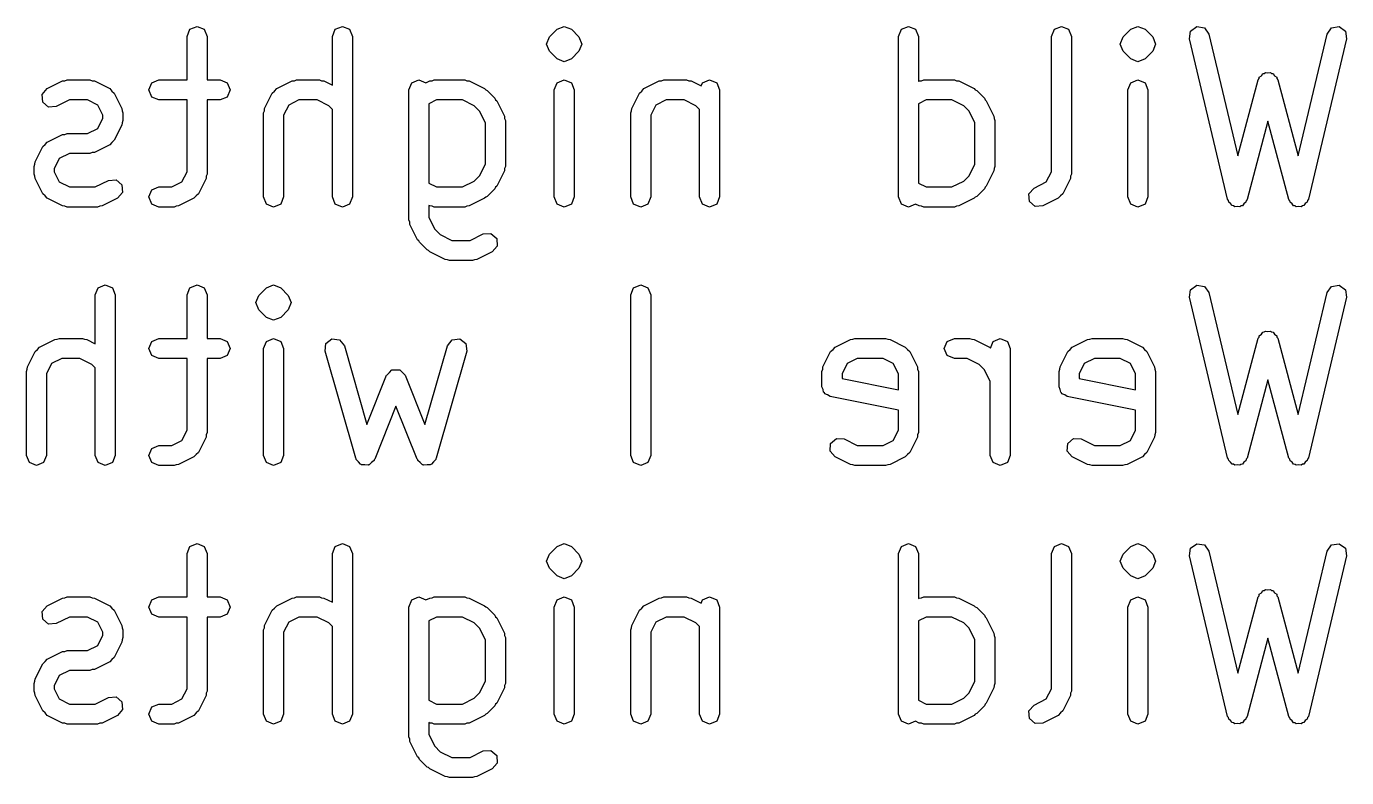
# Model space of a CAD drawing. Extents: x 66.3 to 159.7, y -135 to -37.8.
# Drawn here: x 87.88 to 96.1, y -97.87 to -93.19 of the extents above; entities that cross this region are included whole.
import ezdxf

# ---------------------------------------------------------------- set-up
doc = ezdxf.new("R2010")
doc.units = 0
doc.layers.add('BLACK', color=7, linetype='CONTINUOUS')

msp = doc.modelspace()

# ---------------------------------------------------------------- linework, layer by layer
at = {"layer": 'BLACK', "linetype": 'CONTINUOUS'}
for p, q in [((88.9015, -93.2129), (88.9457, -93.1946)), ((88.9457, -93.1946), (88.9899, -93.2129)), ((89.8062, -93.2129), (89.8504, -93.1946)), ((89.8504, -93.1946), (89.8946, -93.2129)), ((91.1872, -93.2129), (91.2314, -93.1946)), ((91.2314, -93.1946), (91.2756, -93.2129)), ((93.33, -93.2129), (93.3742, -93.1946)), ((93.3742, -93.1946), (93.4184, -93.2129)), ((94.2824, -93.2129), (94.3266, -93.1946)), ((94.3266, -93.1946), (94.3708, -93.2129)), ((94.7586, -93.2129), (94.8028, -93.1946)), ((94.8028, -93.1946), (94.847, -93.2129)), ((95.1305, -93.2244), (95.1693, -93.1963)), ((95.1693, -93.1963), (95.2165, -93.2039)), ((96.0082, -93.2039), (96.0554, -93.1963)), ((96.0554, -93.1963), (96.0941, -93.2244)), ((88.8832, -93.2571), (88.9015, -93.2129)), ((88.8832, -93.528), (88.8832, -93.2571)), ((88.9899, -93.2129), (89.0082, -93.2571)), ((89.0082, -93.2571), (89.0082, -93.528)), ((89.7879, -93.2571), (89.8062, -93.2129)), ((89.7879, -93.5608), (89.7879, -93.2571)), ((89.8946, -93.2129), (89.9129, -93.2571)), ((89.9129, -93.2571), (89.9129, -94.2571)), ((91.1213, -93.3047), (91.1396, -93.2605)), ((91.1396, -93.2605), (91.1872, -93.2129)), ((91.1872, -93.2129), (91.1872, -93.2129)), ((91.2756, -93.2129), (91.3232, -93.2605)), ((91.3232, -93.2605), (91.3415, -93.3047)), ((93.3117, -93.2571), (93.33, -93.2129)), ((93.3117, -94.2571), (93.3117, -93.2571)), ((93.4184, -93.2129), (93.4367, -93.2571)), ((93.4367, -93.2571), (93.4367, -93.5369)), ((94.2641, -93.2571), (94.2824, -93.2129)), ((94.2641, -94.0995), (94.2641, -93.2571)), ((94.3708, -93.2129), (94.3891, -93.2571)), ((94.3891, -93.2571), (94.3891, -94.1143)), ((94.6927, -93.3047), (94.711, -93.2605)), ((94.711, -93.2605), (94.7586, -93.2129)), ((94.7586, -93.2129), (94.7586, -93.2129)), ((94.847, -93.2129), (94.8946, -93.2605)), ((94.8946, -93.2605), (94.9129, -93.3047)), ((95.123, -93.2716), (95.1305, -93.2244)), ((95.3611, -94.2716), (95.123, -93.2716)), ((95.2165, -93.2039), (95.2446, -93.2426)), ((95.2446, -93.2426), (95.4253, -94.0017)), ((95.7994, -94.0017), (95.9801, -93.2426)), ((96.1017, -93.2716), (95.8636, -94.2716)), ((95.9801, -93.2426), (96.0082, -93.2039)), ((96.0941, -93.2244), (96.1017, -93.2716)), ((91.1396, -93.3489), (91.1213, -93.3047)), ((91.1872, -93.3966), (91.1396, -93.3489)), ((91.3232, -93.3489), (91.2756, -93.3965)), ((91.3415, -93.3047), (91.3232, -93.3489)), ((94.711, -93.3489), (94.6927, -93.3047)), ((94.7586, -93.3966), (94.711, -93.3489)), ((94.8946, -93.3489), (94.847, -93.3966)), ((94.9129, -93.3047), (94.8946, -93.3489)), ((91.2314, -93.4149), (91.1872, -93.3966)), ((91.2756, -93.3966), (91.2314, -93.4149)), ((91.2756, -93.3965), (91.2756, -93.3966)), ((94.8028, -93.4149), (94.7586, -93.3966)), ((94.847, -93.3966), (94.8028, -93.4149)), ((95.5519, -93.5267), (95.5571, -93.52)), ((95.5571, -93.52), (95.5582, -93.5115)), ((95.5582, -93.5115), (95.5711, -93.5016)), ((95.5711, -93.5016), (95.581, -93.4887)), ((95.581, -93.4887), (95.5895, -93.4876)), ((95.5895, -93.4876), (95.5962, -93.4824)), ((95.5962, -93.4824), (95.6123, -93.4846)), ((95.6123, -93.4846), (95.6284, -93.4824)), ((95.6284, -93.4824), (95.6352, -93.4876)), ((95.6352, -93.4876), (95.6436, -93.4887)), ((95.6436, -93.4887), (95.6535, -93.5016)), ((95.6535, -93.5016), (95.6664, -93.5115)), ((95.6664, -93.5115), (95.6675, -93.52)), ((95.6675, -93.52), (95.6727, -93.5267)), ((87.9816, -93.6183), (88.013, -93.5822)), ((88.013, -93.5822), (88.1082, -93.5345)), ((88.1082, -93.5345), (88.1227, -93.5335)), ((88.1227, -93.5335), (88.1361, -93.528)), ((88.1361, -93.528), (88.279, -93.528)), ((88.279, -93.528), (88.2924, -93.5335)), ((88.2924, -93.5335), (88.307, -93.5345)), ((88.307, -93.5345), (88.4022, -93.5822)), ((88.4022, -93.5822), (88.4152, -93.5971)), ((88.4152, -93.5971), (88.4301, -93.6101)), ((88.6451, -93.5905), (88.6634, -93.5463)), ((88.6634, -93.6346), (88.6451, -93.5905)), ((88.6634, -93.5463), (88.7076, -93.528)), ((88.7076, -93.528), (88.8832, -93.528)), ((89.0082, -93.528), (89.0885, -93.528)), ((89.0885, -93.528), (89.1327, -93.5463)), ((89.1327, -93.5463), (89.151, -93.5905)), ((89.151, -93.5905), (89.1327, -93.6346)), ((89.4136, -93.6101), (89.4285, -93.5971)), ((89.4285, -93.5971), (89.4415, -93.5822)), ((89.4415, -93.5822), (89.5368, -93.5345)), ((89.5368, -93.5345), (89.5513, -93.5335)), ((89.5513, -93.5335), (89.5647, -93.528)), ((89.5647, -93.528), (89.7076, -93.528)), ((89.7076, -93.528), (89.721, -93.5335)), ((89.721, -93.5335), (89.7355, -93.5345)), ((89.7355, -93.5345), (89.7879, -93.5608)), ((90.2641, -93.5905), (90.2824, -93.5463)), ((90.2641, -94.4), (90.2641, -93.5905)), ((90.2824, -93.5463), (90.3266, -93.528)), ((90.3266, -93.528), (90.3706, -93.5462)), ((90.3706, -93.5462), (90.3939, -93.5345)), ((90.3939, -93.5345), (90.4084, -93.5335)), ((90.4084, -93.5335), (90.4219, -93.528)), ((90.4219, -93.528), (90.6123, -93.528)), ((90.6123, -93.528), (90.6258, -93.5335)), ((90.6258, -93.5335), (90.6403, -93.5345)), ((90.6403, -93.5345), (90.7355, -93.5822)), ((90.7355, -93.5822), (90.7423, -93.5899)), ((90.7423, -93.5899), (90.7518, -93.5939)), ((90.7518, -93.5939), (90.7994, -93.6415)), ((91.1689, -93.5905), (91.1872, -93.5463)), ((91.1689, -94.2571), (91.1689, -93.5905)), ((91.1872, -93.5463), (91.2314, -93.528)), ((91.2314, -93.528), (91.2756, -93.5463)), ((91.2756, -93.5463), (91.2939, -93.5905)), ((91.2939, -93.5905), (91.2939, -94.2571)), ((91.6993, -93.6101), (91.7143, -93.5971)), ((91.7143, -93.5971), (91.7272, -93.5822)), ((91.7272, -93.5822), (91.8225, -93.5345)), ((91.8225, -93.5345), (91.837, -93.5335)), ((91.837, -93.5335), (91.8504, -93.528)), ((91.8504, -93.528), (91.9933, -93.528)), ((91.9933, -93.528), (92.0067, -93.5335)), ((92.0067, -93.5335), (92.0212, -93.5345)), ((92.0212, -93.5345), (92.0838, -93.5658)), ((92.0838, -93.5658), (92.0919, -93.5463)), ((92.0919, -93.5463), (92.1361, -93.528)), ((92.1361, -93.528), (92.1803, -93.5463)), ((92.1803, -93.5463), (92.1986, -93.5905)), ((92.1986, -93.5905), (92.1986, -94.2571)), ((93.4367, -93.5369), (93.4415, -93.5345)), ((93.4415, -93.5345), (93.456, -93.5335)), ((93.456, -93.5335), (93.4695, -93.528)), ((93.4695, -93.528), (93.66, -93.528)), ((93.66, -93.528), (93.6734, -93.5335)), ((93.6734, -93.5335), (93.6879, -93.5345)), ((93.6879, -93.5345), (93.7831, -93.5822)), ((93.7831, -93.5822), (93.7899, -93.5899)), ((93.7899, -93.5899), (93.7994, -93.5939)), ((93.7994, -93.5939), (93.847, -93.6415)), ((94.7403, -93.5905), (94.7586, -93.5463)), ((94.7403, -94.2571), (94.7403, -93.5905)), ((94.7586, -93.5463), (94.8028, -93.528)), ((94.8028, -93.528), (94.847, -93.5463)), ((94.847, -93.5463), (94.8653, -93.5905)), ((94.8653, -93.5905), (94.8653, -94.2571)), ((95.4253, -94.0017), (95.5519, -93.5267)), ((95.6727, -93.5267), (95.7994, -94.0017)), ((87.985, -93.666), (87.9816, -93.6183)), ((88.0211, -93.6974), (87.985, -93.666)), ((88.1509, -93.653), (88.0689, -93.694)), ((88.2642, -93.653), (88.1509, -93.653)), ((88.3277, -93.6847), (88.2642, -93.653)), ((88.3594, -93.7481), (88.3277, -93.6847)), ((88.4301, -93.6101), (88.4778, -93.7054)), ((88.7076, -93.653), (88.6634, -93.6346)), ((88.8832, -93.653), (88.7076, -93.653)), ((88.8832, -94.0995), (88.8832, -93.653)), ((89.0885, -93.653), (89.0082, -93.653)), ((89.0082, -93.653), (89.0082, -94.1143)), ((89.1327, -93.6346), (89.0885, -93.653)), ((89.366, -93.7054), (89.4136, -93.6101)), ((89.5161, -93.6847), (89.4844, -93.7481)), ((89.5795, -93.653), (89.5161, -93.6847)), ((89.6928, -93.653), (89.5795, -93.653)), ((89.7658, -93.6894), (89.6928, -93.653)), ((89.7879, -93.7116), (89.7658, -93.6894)), ((90.4366, -93.653), (90.3891, -93.6767)), ((90.3891, -93.6767), (90.3891, -94.1709)), ((90.5976, -93.653), (90.4366, -93.653)), ((90.6706, -93.6894), (90.5976, -93.653)), ((90.7038, -93.7227), (90.6706, -93.6894)), ((90.7994, -93.6415), (90.8033, -93.651)), ((90.8033, -93.651), (90.8111, -93.6577)), ((90.8111, -93.6577), (90.8587, -93.753)), ((91.6517, -93.7054), (91.6993, -93.6101)), ((91.8018, -93.6847), (91.7701, -93.7481)), ((91.8652, -93.653), (91.8018, -93.6847)), ((91.9785, -93.653), (91.8652, -93.653)), ((92.0515, -93.6894), (91.9785, -93.653)), ((92.0736, -93.7116), (92.0515, -93.6894)), ((93.4842, -93.653), (93.4367, -93.6767)), ((93.4367, -93.6767), (93.4367, -94.1709)), ((93.6452, -93.653), (93.4842, -93.653)), ((93.7182, -93.6894), (93.6452, -93.653)), ((93.7514, -93.7227), (93.7182, -93.6894)), ((93.847, -93.6415), (93.8509, -93.651)), ((93.8509, -93.651), (93.8587, -93.6577)), ((93.8587, -93.6577), (93.9063, -93.753)), ((88.0689, -93.694), (88.0211, -93.6974)), ((88.3277, -93.8296), (88.3594, -93.7662)), ((88.3594, -93.7662), (88.3594, -93.7481)), ((88.4778, -93.7054), (88.4788, -93.7199)), ((88.4788, -93.7199), (88.4844, -93.7333)), ((88.4844, -93.7333), (88.4844, -93.7809)), ((89.3594, -93.7333), (89.3649, -93.7199)), ((89.3594, -94.2571), (89.3594, -93.7333)), ((89.3649, -93.7199), (89.366, -93.7054)), ((89.4844, -93.7481), (89.4844, -94.2571)), ((89.7879, -94.2571), (89.7879, -93.7116)), ((90.7403, -93.7957), (90.7038, -93.7227)), ((90.8587, -93.753), (90.8597, -93.7675)), ((90.8597, -93.7675), (90.8653, -93.7809)), ((91.6451, -93.7333), (91.6506, -93.7199)), ((91.6451, -94.2571), (91.6451, -93.7333)), ((91.6506, -93.7199), (91.6517, -93.7054)), ((91.7701, -93.7481), (91.7701, -94.2571)), ((92.0736, -94.2571), (92.0736, -93.7116)), ((93.7879, -93.7957), (93.7514, -93.7227)), ((93.9063, -93.753), (93.9074, -93.7675)), ((93.9074, -93.7675), (93.9129, -93.7809)), ((88.2642, -93.8613), (88.3277, -93.8296)), ((88.4778, -93.8089), (88.4301, -93.9041)), ((88.4788, -93.7944), (88.4778, -93.8089)), ((88.4844, -93.7809), (88.4788, -93.7944)), ((90.7403, -94.0519), (90.7403, -93.7957)), ((90.8653, -93.7809), (90.8653, -94.0666)), ((93.7879, -94.0519), (93.7879, -93.7957)), ((93.9129, -93.7809), (93.9129, -94.0666)), ((95.6123, -93.7854), (95.4822, -94.2732)), ((95.7424, -94.2732), (95.6123, -93.7854)), ((87.985, -93.9435), (88, -93.9305)), ((88, -93.9305), (88.013, -93.9155)), ((88.013, -93.9155), (88.1082, -93.8679)), ((88.1082, -93.8679), (88.1227, -93.8669)), ((88.1227, -93.8669), (88.1361, -93.8613)), ((88.1361, -93.8613), (88.2642, -93.8613)), ((88.4022, -93.9321), (88.307, -93.9797)), ((88.4152, -93.9171), (88.4022, -93.9321)), ((88.4301, -93.9041), (88.4152, -93.9171)), ((87.9374, -94.0387), (87.985, -93.9435)), ((88.0875, -94.018), (88.0558, -94.0814)), ((88.1509, -93.9863), (88.0875, -94.018)), ((88.279, -93.9863), (88.1509, -93.9863)), ((88.2924, -93.9807), (88.279, -93.9863)), ((88.307, -93.9797), (88.2924, -93.9807)), ((87.9308, -94.0666), (87.9364, -94.0532)), ((87.9308, -94.1143), (87.9308, -94.0666)), ((87.9364, -94.0532), (87.9374, -94.0387)), ((88.0558, -94.0814), (88.0558, -94.0995)), ((88.0558, -94.0995), (88.0875, -94.1629)), ((88.8515, -94.1629), (88.8832, -94.0995)), ((90.7038, -94.1249), (90.7403, -94.0519)), ((90.8587, -94.0946), (90.8111, -94.1898)), ((90.8597, -94.0801), (90.8587, -94.0946)), ((90.8653, -94.0666), (90.8597, -94.0801)), ((93.7514, -94.1249), (93.7879, -94.0519)), ((93.9063, -94.0946), (93.8587, -94.1898)), ((93.9074, -94.0801), (93.9063, -94.0946)), ((93.9129, -94.0666), (93.9074, -94.0801)), ((94.2324, -94.1629), (94.2641, -94.0995)), ((87.9364, -94.1277), (87.9308, -94.1143)), ((87.9374, -94.1422), (87.9364, -94.1277)), ((87.985, -94.2374), (87.9374, -94.1422)), ((88.0875, -94.1629), (88.1509, -94.1946)), ((88.3119, -94.1946), (88.3939, -94.1536)), ((88.3939, -94.1536), (88.4416, -94.1502)), ((88.4416, -94.1502), (88.4778, -94.1815)), ((88.4778, -94.1815), (88.4811, -94.2293)), ((88.7881, -94.1946), (88.8515, -94.1629)), ((89.0016, -94.1422), (88.954, -94.2375)), ((89.0026, -94.1277), (89.0016, -94.1422)), ((89.0082, -94.1143), (89.0026, -94.1277)), ((90.3891, -94.1709), (90.4366, -94.1946)), ((90.5976, -94.1946), (90.6705, -94.1581)), ((90.6705, -94.1581), (90.7038, -94.1249)), ((93.4367, -94.1709), (93.4842, -94.1946)), ((93.6452, -94.1946), (93.7182, -94.1581)), ((93.7182, -94.1581), (93.7514, -94.1249)), ((94.1558, -94.2012), (94.2324, -94.1629)), ((94.3825, -94.1422), (94.3349, -94.2375)), ((94.3836, -94.1277), (94.3825, -94.1422)), ((94.3891, -94.1143), (94.3836, -94.1277)), ((88, -94.2504), (87.985, -94.2374)), ((88.013, -94.2654), (88, -94.2504)), ((88.1082, -94.313), (88.013, -94.2654)), ((88.1509, -94.1946), (88.3119, -94.1946)), ((88.4498, -94.2654), (88.3546, -94.313)), ((88.4811, -94.2293), (88.4498, -94.2654)), ((88.6451, -94.2571), (88.6634, -94.2129)), ((88.6634, -94.3013), (88.6451, -94.2571)), ((88.6634, -94.2129), (88.7076, -94.1946)), ((88.7076, -94.1946), (88.7881, -94.1946)), ((88.926, -94.2654), (88.8308, -94.313)), ((88.939, -94.2504), (88.926, -94.2654)), ((88.954, -94.2375), (88.939, -94.2504)), ((89.3777, -94.3013), (89.3594, -94.2571)), ((89.4844, -94.2571), (89.4661, -94.3013)), ((89.8062, -94.3013), (89.7879, -94.2571)), ((89.9129, -94.2571), (89.8946, -94.3013)), ((90.4366, -94.1946), (90.5976, -94.1946)), ((90.7355, -94.2654), (90.6403, -94.313)), ((90.7423, -94.2576), (90.7355, -94.2654)), ((90.7518, -94.2537), (90.7423, -94.2576)), ((90.7994, -94.2061), (90.7518, -94.2537)), ((90.8033, -94.1966), (90.7994, -94.2061)), ((90.8111, -94.1898), (90.8033, -94.1966)), ((91.1872, -94.3013), (91.1689, -94.2571)), ((91.2939, -94.2571), (91.2756, -94.3013)), ((91.6634, -94.3013), (91.6451, -94.2571)), ((91.7701, -94.2571), (91.7518, -94.3013)), ((92.0919, -94.3013), (92.0736, -94.2571)), ((92.1986, -94.2571), (92.1803, -94.3013)), ((93.33, -94.3013), (93.3117, -94.2571)), ((93.4842, -94.1946), (93.6452, -94.1946)), ((93.7831, -94.2654), (93.6879, -94.313)), ((93.7899, -94.2576), (93.7831, -94.2654)), ((93.7994, -94.2537), (93.7899, -94.2576)), ((93.847, -94.2061), (93.7994, -94.2537)), ((93.8509, -94.1966), (93.847, -94.2061)), ((93.8587, -94.1898), (93.8509, -94.1966)), ((94.1245, -94.2374), (94.1558, -94.2012)), ((94.1279, -94.2851), (94.1245, -94.2374)), ((94.307, -94.2654), (94.2117, -94.313)), ((94.3199, -94.2504), (94.307, -94.2654)), ((94.3349, -94.2375), (94.3199, -94.2504)), ((94.7586, -94.3013), (94.7403, -94.2571)), ((94.8653, -94.2571), (94.847, -94.3013)), ((88.1227, -94.3141), (88.1082, -94.313)), ((88.1361, -94.3196), (88.1227, -94.3141)), ((88.3266, -94.3196), (88.1361, -94.3196)), ((88.3401, -94.3141), (88.3266, -94.3196)), ((88.3546, -94.313), (88.3401, -94.3141)), ((88.7076, -94.3196), (88.6634, -94.3013)), ((88.8028, -94.3196), (88.7076, -94.3196)), ((88.8162, -94.3141), (88.8028, -94.3196)), ((88.8308, -94.313), (88.8162, -94.3141)), ((89.4219, -94.3196), (89.3777, -94.3013)), ((89.4661, -94.3013), (89.4219, -94.3196)), ((89.8504, -94.3196), (89.8062, -94.3013)), ((89.8946, -94.3013), (89.8504, -94.3196)), ((90.3939, -94.313), (90.3891, -94.3106)), ((90.3891, -94.3106), (90.3891, -94.3852)), ((90.4084, -94.3141), (90.3939, -94.313)), ((90.4219, -94.3196), (90.4084, -94.3141)), ((90.6123, -94.3196), (90.4219, -94.3196)), ((90.6258, -94.3141), (90.6123, -94.3196)), ((90.6403, -94.313), (90.6258, -94.3141)), ((91.2314, -94.3196), (91.1872, -94.3013)), ((91.2756, -94.3013), (91.2314, -94.3196)), ((91.7076, -94.3196), (91.6634, -94.3013)), ((91.7518, -94.3013), (91.7076, -94.3196)), ((92.1361, -94.3196), (92.0919, -94.3013)), ((92.1803, -94.3013), (92.1361, -94.3196)), ((93.3742, -94.3196), (93.33, -94.3013)), ((93.4183, -94.3014), (93.3742, -94.3196)), ((93.4415, -94.313), (93.4183, -94.3014)), ((93.456, -94.3141), (93.4415, -94.313)), ((93.4695, -94.3196), (93.456, -94.3141)), ((93.66, -94.3196), (93.4695, -94.3196)), ((93.6734, -94.3141), (93.66, -94.3196)), ((93.6879, -94.313), (93.6734, -94.3141)), ((94.164, -94.3164), (94.1279, -94.2851)), ((94.2117, -94.313), (94.164, -94.3164)), ((94.8028, -94.3196), (94.7586, -94.3013)), ((94.847, -94.3013), (94.8028, -94.3196)), ((95.3665, -94.2792), (95.3611, -94.2716)), ((95.3678, -94.2884), (95.3665, -94.2792)), ((95.38, -94.2978), (95.3678, -94.2884)), ((95.3891, -94.3103), (95.38, -94.2978)), ((95.3983, -94.3118), (95.3891, -94.3103)), ((95.4058, -94.3175), (95.3983, -94.3118)), ((95.4211, -94.3155), (95.4058, -94.3175)), ((95.4363, -94.3179), (95.4211, -94.3155)), ((95.4439, -94.3124), (95.4363, -94.3179)), ((95.4532, -94.3112), (95.4439, -94.3124)), ((95.4626, -94.2989), (95.4532, -94.3112)), ((95.4751, -94.2899), (95.4626, -94.2989)), ((95.4766, -94.2806), (95.4751, -94.2899)), ((95.4822, -94.2732), (95.4766, -94.2806)), ((95.7481, -94.2806), (95.7424, -94.2732)), ((95.7496, -94.2899), (95.7481, -94.2806)), ((95.7621, -94.2989), (95.7496, -94.2899)), ((95.7715, -94.3112), (95.7621, -94.2989)), ((95.7808, -94.3124), (95.7715, -94.3112)), ((95.7883, -94.3179), (95.7808, -94.3124)), ((95.8036, -94.3155), (95.7883, -94.3179)), ((95.8189, -94.3175), (95.8036, -94.3155)), ((95.8263, -94.3118), (95.8189, -94.3175)), ((95.8356, -94.3103), (95.8263, -94.3118)), ((95.8446, -94.2978), (95.8356, -94.3103)), ((95.8569, -94.2884), (95.8446, -94.2978)), ((95.8581, -94.2792), (95.8569, -94.2884)), ((95.8636, -94.2716), (95.8581, -94.2792)), ((90.2697, -94.4134), (90.2641, -94.4)), ((90.2707, -94.4279), (90.2697, -94.4134)), ((90.3183, -94.5232), (90.2707, -94.4279)), ((90.3891, -94.3852), (90.4256, -94.4582)), ((90.4256, -94.4582), (90.4589, -94.4915)), ((90.4589, -94.4915), (90.5319, -94.528)), ((90.6452, -94.528), (90.7272, -94.4869)), ((90.7272, -94.4869), (90.775, -94.4835)), ((90.775, -94.4835), (90.8111, -94.5149)), ((90.3261, -94.5299), (90.3183, -94.5232)), ((90.33, -94.5394), (90.3261, -94.5299)), ((90.3777, -94.587), (90.33, -94.5394)), ((90.3872, -94.591), (90.3777, -94.587)), ((90.3939, -94.5987), (90.3872, -94.591)), ((90.5319, -94.528), (90.6452, -94.528)), ((90.8145, -94.5626), (90.7831, -94.5987)), ((90.8111, -94.5149), (90.8145, -94.5626)), ((90.4891, -94.6464), (90.3939, -94.5987)), ((90.5037, -94.6474), (90.4891, -94.6464)), ((90.5171, -94.653), (90.5037, -94.6474)), ((90.66, -94.653), (90.5171, -94.653)), ((90.6734, -94.6474), (90.66, -94.653)), ((90.6879, -94.6464), (90.6734, -94.6474)), ((90.7831, -94.5987), (90.6879, -94.6464)), ((88.3117, -94.8671), (88.33, -94.8229)), ((88.33, -94.8229), (88.3742, -94.8046)), ((88.3742, -94.8046), (88.4184, -94.8229)), ((88.4184, -94.8229), (88.4367, -94.8671)), ((88.8832, -94.8671), (88.9015, -94.8229)), ((88.9015, -94.8229), (88.9457, -94.8046)), ((88.9457, -94.8046), (88.9899, -94.8229)), ((88.9899, -94.8229), (89.0082, -94.8671)), ((89.33, -94.8705), (89.3777, -94.8229)), ((89.3777, -94.8229), (89.4219, -94.8046)), ((89.3777, -94.8229), (89.3777, -94.8229)), ((89.4219, -94.8046), (89.4661, -94.8229)), ((89.4661, -94.8229), (89.5137, -94.8705)), ((91.6451, -94.8671), (91.6634, -94.8229)), ((91.6634, -94.8229), (91.7076, -94.8046)), ((91.7076, -94.8046), (91.7518, -94.8229)), ((91.7518, -94.8229), (91.7701, -94.8671)), ((95.123, -94.8816), (95.1305, -94.8344)), ((95.1305, -94.8344), (95.1693, -94.8063)), ((95.1693, -94.8063), (95.2165, -94.8139)), ((95.2165, -94.8139), (95.2446, -94.8526)), ((95.9801, -94.8526), (96.0082, -94.8139)), ((96.0082, -94.8139), (96.0554, -94.8063)), ((96.0554, -94.8063), (96.0941, -94.8344)), ((96.0941, -94.8344), (96.1017, -94.8816)), ((88.3117, -95.1708), (88.3117, -94.8671)), ((88.4367, -94.8671), (88.4367, -95.8671)), ((88.8832, -95.138), (88.8832, -94.8671)), ((89.0082, -94.8671), (89.0082, -95.138)), ((89.3117, -94.9147), (89.33, -94.8705)), ((89.33, -94.9589), (89.3117, -94.9147)), ((89.5137, -94.8705), (89.532, -94.9147)), ((89.532, -94.9147), (89.5137, -94.9589)), ((91.6451, -95.8671), (91.6451, -94.8671)), ((91.7701, -94.8671), (91.7701, -95.8671)), ((95.3611, -95.8816), (95.123, -94.8816)), ((95.2446, -94.8526), (95.4253, -95.6117)), ((95.7994, -95.6117), (95.9801, -94.8526)), ((96.1017, -94.8816), (95.8636, -95.8816)), ((89.3777, -95.0066), (89.33, -94.9589)), ((89.5137, -94.9589), (89.4661, -95.0066)), ((89.4219, -95.0249), (89.3777, -95.0066)), ((89.4661, -95.0066), (89.4219, -95.0249)), ((87.9653, -95.1922), (88.0606, -95.1445)), ((88.0606, -95.1445), (88.0751, -95.1435)), ((88.0751, -95.1435), (88.0885, -95.138)), ((88.0885, -95.138), (88.2314, -95.138)), ((88.2314, -95.138), (88.2448, -95.1435)), ((88.2448, -95.1435), (88.2593, -95.1445)), ((88.2593, -95.1445), (88.3117, -95.1708)), ((88.6451, -95.2005), (88.6634, -95.1563)), ((88.6634, -95.1563), (88.7076, -95.138)), ((88.7076, -95.138), (88.8832, -95.138)), ((89.0082, -95.138), (89.0885, -95.138)), ((89.0885, -95.138), (89.1327, -95.1563)), ((89.1327, -95.1563), (89.151, -95.2005)), ((89.3594, -95.2005), (89.3777, -95.1563)), ((89.3777, -95.1563), (89.4219, -95.138)), ((89.4219, -95.138), (89.4661, -95.1563)), ((89.4661, -95.1563), (89.4844, -95.2005)), ((89.7427, -95.2176), (89.7482, -95.1701)), ((89.7482, -95.1701), (89.7856, -95.1404)), ((89.7856, -95.1404), (89.8332, -95.1458)), ((89.8332, -95.1458), (89.8629, -95.1833)), ((90.5046, -95.1833), (90.5344, -95.1458)), ((90.5344, -95.1458), (90.5819, -95.1404)), ((90.5819, -95.1404), (90.6193, -95.1701)), ((90.6193, -95.1701), (90.6248, -95.2176)), ((92.9177, -95.1922), (93.013, -95.1445)), ((93.013, -95.1445), (93.0275, -95.1435)), ((93.0275, -95.1435), (93.0409, -95.138)), ((93.0409, -95.138), (93.2314, -95.138)), ((93.2314, -95.138), (93.2448, -95.1435)), ((93.2448, -95.1435), (93.2593, -95.1445)), ((93.2593, -95.1445), (93.3546, -95.1922)), ((93.5975, -95.2005), (93.6158, -95.1563)), ((93.6158, -95.1563), (93.66, -95.138)), ((93.66, -95.138), (93.7552, -95.138)), ((93.7552, -95.138), (93.7686, -95.1435)), ((93.7686, -95.1435), (93.7831, -95.1445)), ((93.7831, -95.1445), (93.8784, -95.1922)), ((93.8839, -95.1986), (93.9015, -95.1563)), ((93.9015, -95.1563), (93.9457, -95.138)), ((93.9457, -95.138), (93.9899, -95.1563)), ((93.9899, -95.1563), (94.0082, -95.2005)), ((94.3939, -95.1922), (94.4891, -95.1445)), ((94.4891, -95.1445), (94.5037, -95.1435)), ((94.5037, -95.1435), (94.5171, -95.138)), ((94.5171, -95.138), (94.7076, -95.138)), ((94.7076, -95.138), (94.721, -95.1435)), ((94.721, -95.1435), (94.7355, -95.1445)), ((94.7355, -95.1445), (94.8308, -95.1922)), ((95.4253, -95.6117), (95.5519, -95.1367)), ((95.5519, -95.1367), (95.5571, -95.13)), ((95.5571, -95.13), (95.5582, -95.1215)), ((95.5582, -95.1215), (95.5711, -95.1116)), ((95.5711, -95.1116), (95.581, -95.0987)), ((95.581, -95.0987), (95.5895, -95.0976)), ((95.5895, -95.0976), (95.5962, -95.0924)), ((95.5962, -95.0924), (95.6123, -95.0946)), ((95.6123, -95.0946), (95.6284, -95.0924)), ((95.6284, -95.0924), (95.6352, -95.0976)), ((95.6352, -95.0976), (95.6436, -95.0987)), ((95.6436, -95.0987), (95.6535, -95.1116)), ((95.6535, -95.1116), (95.6664, -95.1215)), ((95.6664, -95.1215), (95.6675, -95.13)), ((95.6675, -95.13), (95.6727, -95.1367)), ((95.6727, -95.1367), (95.7994, -95.6117)), ((87.8898, -95.3154), (87.9374, -95.2201)), ((87.9374, -95.2201), (87.9524, -95.2071)), ((87.9524, -95.2071), (87.9653, -95.1922)), ((88.6634, -95.2446), (88.6451, -95.2005)), ((88.7076, -95.263), (88.6634, -95.2446)), ((89.1327, -95.2446), (89.0885, -95.263)), ((89.151, -95.2005), (89.1327, -95.2446)), ((89.3594, -95.8671), (89.3594, -95.2005)), ((89.4844, -95.2005), (89.4844, -95.8671)), ((89.9332, -95.8843), (89.7427, -95.2176)), ((89.8629, -95.1833), (90.0032, -95.6742)), ((90.3644, -95.6742), (90.5046, -95.1833)), ((90.6248, -95.2176), (90.4343, -95.8843)), ((92.8421, -95.3154), (92.8898, -95.2201)), ((92.8898, -95.2201), (92.9047, -95.2071)), ((92.9047, -95.2071), (92.9177, -95.1922)), ((93.3546, -95.1922), (93.3676, -95.2071)), ((93.3676, -95.2071), (93.3825, -95.2201)), ((93.3825, -95.2201), (93.4301, -95.3154)), ((93.6158, -95.2446), (93.5975, -95.2005)), ((93.66, -95.263), (93.6158, -95.2446)), ((93.8784, -95.1922), (93.8839, -95.1986)), ((94.0082, -95.2005), (94.0082, -95.8671)), ((94.3183, -95.3154), (94.366, -95.2201)), ((94.366, -95.2201), (94.3809, -95.2071)), ((94.3809, -95.2071), (94.3939, -95.1922)), ((94.8308, -95.1922), (94.8437, -95.2071)), ((94.8437, -95.2071), (94.8587, -95.2201)), ((94.8587, -95.2201), (94.9063, -95.3154)), ((87.8832, -95.3433), (87.8887, -95.3299)), ((87.8887, -95.3299), (87.8898, -95.3154)), ((88.0399, -95.2947), (88.0082, -95.3581)), ((88.1033, -95.263), (88.0399, -95.2947)), ((88.2166, -95.263), (88.1033, -95.263)), ((88.2896, -95.2994), (88.2166, -95.263)), ((88.3117, -95.3216), (88.2896, -95.2994)), ((88.3117, -95.8671), (88.3117, -95.3216)), ((88.8832, -95.263), (88.7076, -95.263)), ((88.8832, -95.7095), (88.8832, -95.263)), ((89.0885, -95.263), (89.0082, -95.263)), ((89.0082, -95.263), (89.0082, -95.7243)), ((90.1429, -95.3501), (90.1591, -95.3335)), ((90.1591, -95.3335), (90.16, -95.3335)), ((90.16, -95.3335), (90.1606, -95.3329)), ((90.1606, -95.3329), (90.1838, -95.3332)), ((90.1838, -95.3332), (90.207, -95.3329)), ((90.207, -95.3329), (90.2076, -95.3335)), ((90.2076, -95.3335), (90.2084, -95.3335)), ((90.2084, -95.3335), (90.2246, -95.3501)), ((92.8355, -95.3433), (92.8411, -95.3299)), ((92.8411, -95.3299), (92.8421, -95.3154)), ((92.9923, -95.2947), (92.9605, -95.3581)), ((93.0557, -95.263), (92.9923, -95.2947)), ((93.2166, -95.263), (93.0557, -95.263)), ((93.28, -95.2947), (93.2166, -95.263)), ((93.3117, -95.3581), (93.28, -95.2947)), ((93.4301, -95.3154), (93.4312, -95.3299)), ((93.4312, -95.3299), (93.4367, -95.3433)), ((93.7404, -95.263), (93.66, -95.263)), ((93.8134, -95.2994), (93.7404, -95.263)), ((93.8467, -95.3327), (93.8134, -95.2994)), ((93.8832, -95.4057), (93.8467, -95.3327)), ((94.3117, -95.3433), (94.3173, -95.3299)), ((94.3173, -95.3299), (94.3183, -95.3154)), ((94.4684, -95.2947), (94.4367, -95.3581)), ((94.5319, -95.263), (94.4684, -95.2947)), ((94.6928, -95.263), (94.5319, -95.263)), ((94.7562, -95.2947), (94.6928, -95.263)), ((94.7879, -95.3581), (94.7562, -95.2947)), ((94.9063, -95.3154), (94.9074, -95.3299)), ((94.9074, -95.3299), (94.9129, -95.3433)), ((87.8832, -95.8671), (87.8832, -95.3433)), ((88.0082, -95.3581), (88.0082, -95.8671)), ((90.0032, -95.6742), (90.1257, -95.3677)), ((90.1257, -95.3677), (90.1263, -95.3671)), ((90.1263, -95.3663), (90.1429, -95.3501)), ((90.1263, -95.3671), (90.1263, -95.3663)), ((90.2246, -95.3501), (90.2412, -95.3663)), ((90.2412, -95.3663), (90.2412, -95.3671)), ((90.2412, -95.3671), (90.2418, -95.3677)), ((90.2418, -95.3677), (90.3644, -95.6742)), ((92.8355, -95.4385), (92.8355, -95.3433)), ((92.9605, -95.3581), (92.9605, -95.3873)), ((92.9605, -95.3873), (93.3117, -95.4575)), ((93.3117, -95.4575), (93.3117, -95.3581)), ((93.4367, -95.3433), (93.4367, -95.7243)), ((93.8832, -95.8671), (93.8832, -95.4057)), ((94.3117, -95.4385), (94.3117, -95.3433)), ((94.4367, -95.3581), (94.4367, -95.3873)), ((94.4367, -95.3873), (94.7879, -95.4575)), ((94.7879, -95.4575), (94.7879, -95.3581)), ((94.9129, -95.3433), (94.9129, -95.7243)), ((95.6123, -95.3954), (95.4822, -95.8832)), ((95.7424, -95.8832), (95.6123, -95.3954)), ((92.8425, -95.4554), (92.8355, -95.4385)), ((92.846, -95.4732), (92.8425, -95.4554)), ((92.8514, -95.4768), (92.846, -95.4732)), ((92.8539, -95.4827), (92.8514, -95.4768)), ((92.8707, -95.4897), (92.8539, -95.4827)), ((92.8858, -95.4998), (92.8707, -95.4897)), ((94.3187, -95.4554), (94.3117, -95.4385)), ((94.3222, -95.4732), (94.3187, -95.4554)), ((94.3276, -95.4768), (94.3222, -95.4732)), ((94.33, -95.4827), (94.3276, -95.4768)), ((94.3469, -95.4897), (94.33, -95.4827)), ((94.362, -95.4998), (94.3469, -95.4897)), ((90.1838, -95.5592), (90.0513, -95.8903)), ((90.3162, -95.8903), (90.1838, -95.5592)), ((93.3117, -95.585), (92.8858, -95.4998)), ((94.7879, -95.585), (94.362, -95.4998)), ((93.3117, -95.7095), (93.3117, -95.585)), ((94.7879, -95.7095), (94.7879, -95.585)), ((88.8515, -95.7729), (88.8832, -95.7095)), ((89.0026, -95.7377), (89.0016, -95.7522)), ((89.0082, -95.7243), (89.0026, -95.7377)), ((93.28, -95.7729), (93.3117, -95.7095)), ((93.4312, -95.7377), (93.4301, -95.7522)), ((93.4367, -95.7243), (93.4312, -95.7377)), ((94.7562, -95.7729), (94.7879, -95.7095)), ((94.9074, -95.7377), (94.9063, -95.7522)), ((94.9129, -95.7243), (94.9074, -95.7377)), ((88.6451, -95.8671), (88.6634, -95.8229)), ((88.6634, -95.8229), (88.7076, -95.8046)), ((88.7076, -95.8046), (88.7881, -95.8046)), ((88.7881, -95.8046), (88.8515, -95.7729)), ((89.0016, -95.7522), (88.954, -95.8475)), ((92.8864, -95.8393), (92.8898, -95.7915)), ((92.8898, -95.7915), (92.9259, -95.7602)), ((92.9259, -95.7602), (92.9736, -95.7636)), ((92.9736, -95.7636), (93.0557, -95.8046)), ((93.0557, -95.8046), (93.2166, -95.8046)), ((93.2166, -95.8046), (93.28, -95.7729)), ((93.4301, -95.7522), (93.3825, -95.8475)), ((94.3626, -95.8393), (94.366, -95.7915)), ((94.366, -95.7915), (94.4021, -95.7602)), ((94.4021, -95.7602), (94.4498, -95.7636)), ((94.4498, -95.7636), (94.5319, -95.8046)), ((94.5319, -95.8046), (94.6928, -95.8046)), ((94.6928, -95.8046), (94.7562, -95.7729)), ((94.9063, -95.7522), (94.8587, -95.8475)), ((87.9015, -95.9113), (87.8832, -95.8671)), ((88.0082, -95.8671), (87.9899, -95.9113)), ((88.33, -95.9113), (88.3117, -95.8671)), ((88.4367, -95.8671), (88.4184, -95.9113)), ((88.6634, -95.9113), (88.6451, -95.8671)), ((88.926, -95.8754), (88.8308, -95.923)), ((88.939, -95.8604), (88.926, -95.8754)), ((88.954, -95.8475), (88.939, -95.8604)), ((89.3777, -95.9113), (89.3594, -95.8671)), ((89.4844, -95.8671), (89.4661, -95.9113)), ((89.9358, -95.8876), (89.9332, -95.8843)), ((89.9358, -95.8917), (89.9358, -95.8876)), ((89.9503, -95.9059), (89.9358, -95.8917)), ((89.9629, -95.9218), (89.9503, -95.9059)), ((90.0479, -95.8975), (90.0321, -95.9101)), ((90.0484, -95.8933), (90.0479, -95.8975)), ((90.0513, -95.8903), (90.0484, -95.8933)), ((90.3191, -95.8933), (90.3162, -95.8903)), ((90.3196, -95.8975), (90.3191, -95.8933)), ((90.3355, -95.9101), (90.3196, -95.8975)), ((90.4172, -95.9059), (90.4046, -95.9218)), ((90.4317, -95.8917), (90.4172, -95.9059)), ((90.4343, -95.8843), (90.4317, -95.8876)), ((90.4317, -95.8876), (90.4317, -95.8917)), ((91.6634, -95.9113), (91.6451, -95.8671)), ((91.7701, -95.8671), (91.7518, -95.9113)), ((92.9177, -95.8754), (92.8864, -95.8393)), ((93.013, -95.923), (92.9177, -95.8754)), ((93.3546, -95.8754), (93.2593, -95.923)), ((93.3676, -95.8604), (93.3546, -95.8754)), ((93.3825, -95.8475), (93.3676, -95.8604)), ((93.9015, -95.9113), (93.8832, -95.8671)), ((94.0082, -95.8671), (93.9899, -95.9113)), ((94.3939, -95.8754), (94.3626, -95.8393)), ((94.4891, -95.923), (94.3939, -95.8754)), ((94.8308, -95.8754), (94.7355, -95.923)), ((94.8437, -95.8604), (94.8308, -95.8754)), ((94.8587, -95.8475), (94.8437, -95.8604)), ((95.3665, -95.8892), (95.3611, -95.8816)), ((95.3678, -95.8984), (95.3665, -95.8892)), ((95.38, -95.9078), (95.3678, -95.8984)), ((95.3891, -95.9203), (95.38, -95.9078)), ((95.4626, -95.9089), (95.4532, -95.9212)), ((95.4751, -95.8999), (95.4626, -95.9089)), ((95.4766, -95.8906), (95.4751, -95.8999)), ((95.4822, -95.8832), (95.4766, -95.8906)), ((95.7481, -95.8906), (95.7424, -95.8832)), ((95.7496, -95.8999), (95.7481, -95.8906)), ((95.7621, -95.9089), (95.7496, -95.8999)), ((95.7715, -95.9212), (95.7621, -95.9089)), ((95.8446, -95.9078), (95.8356, -95.9203)), ((95.8569, -95.8984), (95.8446, -95.9078)), ((95.8581, -95.8892), (95.8569, -95.8984)), ((95.8636, -95.8816), (95.8581, -95.8892)), ((87.9457, -95.9296), (87.9015, -95.9113)), ((87.9899, -95.9113), (87.9457, -95.9296)), ((88.3742, -95.9296), (88.33, -95.9113)), ((88.4184, -95.9113), (88.3742, -95.9296)), ((88.7076, -95.9296), (88.6634, -95.9113)), ((88.8028, -95.9296), (88.7076, -95.9296)), ((88.8162, -95.9241), (88.8028, -95.9296)), ((88.8308, -95.923), (88.8162, -95.9241)), ((89.4219, -95.9296), (89.3777, -95.9113)), ((89.4661, -95.9113), (89.4219, -95.9296)), ((89.9671, -95.9222), (89.9629, -95.9218)), ((89.9701, -95.9251), (89.9671, -95.9222)), ((89.9903, -95.9249), (89.9701, -95.9251)), ((90.0105, -95.9272), (89.9903, -95.9249)), ((90.0137, -95.9246), (90.0105, -95.9272)), ((90.0179, -95.9246), (90.0137, -95.9246)), ((90.0321, -95.9101), (90.0179, -95.9246)), ((90.3496, -95.9246), (90.3355, -95.9101)), ((90.3538, -95.9246), (90.3496, -95.9246)), ((90.3571, -95.9272), (90.3538, -95.9246)), ((90.3772, -95.9249), (90.3571, -95.9272)), ((90.3975, -95.9251), (90.3772, -95.9249)), ((90.4004, -95.9222), (90.3975, -95.9251)), ((90.4046, -95.9218), (90.4004, -95.9222)), ((91.7076, -95.9296), (91.6634, -95.9113)), ((91.7518, -95.9113), (91.7076, -95.9296)), ((93.0275, -95.9241), (93.013, -95.923)), ((93.0409, -95.9296), (93.0275, -95.9241)), ((93.2314, -95.9296), (93.0409, -95.9296)), ((93.2448, -95.9241), (93.2314, -95.9296)), ((93.2593, -95.923), (93.2448, -95.9241)), ((93.9457, -95.9296), (93.9015, -95.9113)), ((93.9899, -95.9113), (93.9457, -95.9296)), ((94.5037, -95.9241), (94.4891, -95.923)), ((94.5171, -95.9296), (94.5037, -95.9241)), ((94.7076, -95.9296), (94.5171, -95.9296)), ((94.721, -95.9241), (94.7076, -95.9296)), ((94.7355, -95.923), (94.721, -95.9241)), ((95.3983, -95.9218), (95.3891, -95.9203)), ((95.4058, -95.9275), (95.3983, -95.9218)), ((95.4211, -95.9255), (95.4058, -95.9275)), ((95.4363, -95.9279), (95.4211, -95.9255)), ((95.4439, -95.9224), (95.4363, -95.9279)), ((95.4532, -95.9212), (95.4439, -95.9224)), ((95.7808, -95.9224), (95.7715, -95.9212)), ((95.7883, -95.9279), (95.7808, -95.9224)), ((95.8036, -95.9255), (95.7883, -95.9279)), ((95.8189, -95.9275), (95.8036, -95.9255)), ((95.8263, -95.9218), (95.8189, -95.9275)), ((95.8356, -95.9203), (95.8263, -95.9218)), ((88.8832, -96.4771), (88.9015, -96.4329)), ((88.8832, -96.748), (88.8832, -96.4771)), ((88.9015, -96.4329), (88.9457, -96.4146)), ((88.9457, -96.4146), (88.9899, -96.4329)), ((88.9899, -96.4329), (89.0082, -96.4771)), ((89.0082, -96.4771), (89.0082, -96.748)), ((89.7879, -96.4771), (89.8062, -96.4329)), ((89.7879, -96.7808), (89.7879, -96.4771)), ((89.8062, -96.4329), (89.8504, -96.4146)), ((89.8504, -96.4146), (89.8946, -96.4329)), ((89.8946, -96.4329), (89.9129, -96.4771)), ((89.9129, -96.4771), (89.9129, -97.4771)), ((91.1213, -96.5247), (91.1396, -96.4805)), ((91.1396, -96.4805), (91.1872, -96.4329)), ((91.1872, -96.4329), (91.2314, -96.4146)), ((91.1872, -96.4329), (91.1872, -96.4329)), ((91.2314, -96.4146), (91.2756, -96.4329)), ((91.2756, -96.4329), (91.3232, -96.4805)), ((91.3232, -96.4805), (91.3415, -96.5247)), ((93.3117, -96.4771), (93.33, -96.4329)), ((93.3117, -97.4771), (93.3117, -96.4771)), ((93.33, -96.4329), (93.3742, -96.4146)), ((93.3742, -96.4146), (93.4184, -96.4329)), ((93.4184, -96.4329), (93.4367, -96.4771)), ((93.4367, -96.4771), (93.4367, -96.7569)), ((94.2641, -96.4771), (94.2824, -96.4329)), ((94.2641, -97.3195), (94.2641, -96.4771)), ((94.2824, -96.4329), (94.3266, -96.4146)), ((94.3266, -96.4146), (94.3708, -96.4329)), ((94.3708, -96.4329), (94.3891, -96.4771)), ((94.3891, -96.4771), (94.3891, -97.3343)), ((94.6927, -96.5247), (94.711, -96.4805)), ((94.711, -96.4805), (94.7586, -96.4329)), ((94.7586, -96.4329), (94.8028, -96.4146)), ((94.7586, -96.4329), (94.7586, -96.4329)), ((94.8028, -96.4146), (94.847, -96.4329)), ((94.847, -96.4329), (94.8946, -96.4805)), ((94.8946, -96.4805), (94.9129, -96.5247)), ((95.123, -96.4916), (95.1305, -96.4444)), ((95.1305, -96.4444), (95.1693, -96.4163)), ((95.1693, -96.4163), (95.2165, -96.4239)), ((95.2165, -96.4239), (95.2446, -96.4626)), ((95.2446, -96.4626), (95.4253, -97.2217)), ((95.7994, -97.2217), (95.9801, -96.4626)), ((95.9801, -96.4626), (96.0082, -96.4239)), ((96.0082, -96.4239), (96.0554, -96.4163)), ((96.0554, -96.4163), (96.0941, -96.4444)), ((96.0941, -96.4444), (96.1017, -96.4916)), ((91.1396, -96.5689), (91.1213, -96.5247)), ((91.3415, -96.5247), (91.3232, -96.5689)), ((94.711, -96.5689), (94.6927, -96.5247)), ((94.9129, -96.5247), (94.8946, -96.5689)), ((95.3611, -97.4916), (95.123, -96.4916)), ((96.1017, -96.4916), (95.8636, -97.4916)), ((91.1872, -96.6166), (91.1396, -96.5689)), ((91.2314, -96.6349), (91.1872, -96.6166)), ((91.2756, -96.6166), (91.2314, -96.6349)), ((91.3232, -96.5689), (91.2756, -96.6165)), ((91.2756, -96.6165), (91.2756, -96.6166)), ((94.7586, -96.6166), (94.711, -96.5689)), ((94.8028, -96.6349), (94.7586, -96.6166)), ((94.847, -96.6166), (94.8028, -96.6349)), ((94.8946, -96.5689), (94.847, -96.6166)), ((95.5571, -96.74), (95.5582, -96.7315)), ((95.5582, -96.7315), (95.5711, -96.7216)), ((95.5711, -96.7216), (95.581, -96.7087)), ((95.581, -96.7087), (95.5895, -96.7076)), ((95.5895, -96.7076), (95.5962, -96.7024)), ((95.5962, -96.7024), (95.6123, -96.7046)), ((95.6123, -96.7046), (95.6284, -96.7024)), ((95.6284, -96.7024), (95.6352, -96.7076)), ((95.6352, -96.7076), (95.6436, -96.7087)), ((95.6436, -96.7087), (95.6535, -96.7216)), ((95.6535, -96.7216), (95.6664, -96.7315)), ((95.6664, -96.7315), (95.6675, -96.74)), ((87.9816, -96.8383), (88.013, -96.8022)), ((88.013, -96.8022), (88.1082, -96.7545)), ((88.1082, -96.7545), (88.1227, -96.7535)), ((88.1227, -96.7535), (88.1361, -96.748)), ((88.1361, -96.748), (88.279, -96.748)), ((88.279, -96.748), (88.2924, -96.7535)), ((88.2924, -96.7535), (88.307, -96.7545)), ((88.307, -96.7545), (88.4022, -96.8022)), ((88.4022, -96.8022), (88.4152, -96.8171)), ((88.6451, -96.8105), (88.6634, -96.7663)), ((88.6634, -96.8546), (88.6451, -96.8105)), ((88.6634, -96.7663), (88.7076, -96.748)), ((88.7076, -96.748), (88.8832, -96.748)), ((89.0082, -96.748), (89.0885, -96.748)), ((89.0885, -96.748), (89.1327, -96.7663)), ((89.1327, -96.7663), (89.151, -96.8105)), ((89.151, -96.8105), (89.1327, -96.8546)), ((89.4285, -96.8171), (89.4415, -96.8022)), ((89.4415, -96.8022), (89.5368, -96.7545)), ((89.5368, -96.7545), (89.5513, -96.7535)), ((89.5513, -96.7535), (89.5647, -96.748)), ((89.5647, -96.748), (89.7076, -96.748)), ((89.7076, -96.748), (89.721, -96.7535)), ((89.721, -96.7535), (89.7355, -96.7545)), ((89.7355, -96.7545), (89.7879, -96.7808)), ((90.2641, -96.8105), (90.2824, -96.7663)), ((90.2641, -97.62), (90.2641, -96.8105)), ((90.2824, -96.7663), (90.3266, -96.748)), ((90.3266, -96.748), (90.3706, -96.7662)), ((90.3706, -96.7662), (90.3939, -96.7545)), ((90.3939, -96.7545), (90.4084, -96.7535)), ((90.4084, -96.7535), (90.4219, -96.748)), ((90.4219, -96.748), (90.6123, -96.748)), ((90.6123, -96.748), (90.6258, -96.7535)), ((90.6258, -96.7535), (90.6403, -96.7545)), ((90.6403, -96.7545), (90.7355, -96.8022)), ((90.7355, -96.8022), (90.7423, -96.8099)), ((90.7423, -96.8099), (90.7518, -96.8139)), ((90.7518, -96.8139), (90.7994, -96.8615)), ((91.1689, -96.8105), (91.1872, -96.7663)), ((91.1689, -97.4771), (91.1689, -96.8105)), ((91.1872, -96.7663), (91.2314, -96.748)), ((91.2314, -96.748), (91.2756, -96.7663)), ((91.2756, -96.7663), (91.2939, -96.8105)), ((91.2939, -96.8105), (91.2939, -97.4771)), ((91.7143, -96.8171), (91.7272, -96.8022)), ((91.7272, -96.8022), (91.8225, -96.7545)), ((91.8225, -96.7545), (91.837, -96.7535)), ((91.837, -96.7535), (91.8504, -96.748)), ((91.8504, -96.748), (91.9933, -96.748)), ((91.9933, -96.748), (92.0067, -96.7535)), ((92.0067, -96.7535), (92.0212, -96.7545)), ((92.0212, -96.7545), (92.0838, -96.7858)), ((92.0838, -96.7858), (92.0919, -96.7663)), ((92.0919, -96.7663), (92.1361, -96.748)), ((92.1361, -96.748), (92.1803, -96.7663)), ((92.1803, -96.7663), (92.1986, -96.8105)), ((92.1986, -96.8105), (92.1986, -97.4771)), ((93.4367, -96.7569), (93.4415, -96.7545)), ((93.4415, -96.7545), (93.456, -96.7535)), ((93.456, -96.7535), (93.4695, -96.748)), ((93.4695, -96.748), (93.66, -96.748)), ((93.66, -96.748), (93.6734, -96.7535)), ((93.6734, -96.7535), (93.6879, -96.7545)), ((93.6879, -96.7545), (93.7831, -96.8022)), ((93.7831, -96.8022), (93.7899, -96.8099)), ((93.7899, -96.8099), (93.7994, -96.8139)), ((93.7994, -96.8139), (93.847, -96.8615)), ((94.7403, -96.8105), (94.7586, -96.7663)), ((94.7403, -97.4771), (94.7403, -96.8105)), ((94.7586, -96.7663), (94.8028, -96.748)), ((94.8028, -96.748), (94.847, -96.7663)), ((94.847, -96.7663), (94.8653, -96.8105)), ((94.8653, -96.8105), (94.8653, -97.4771)), ((95.4253, -97.2217), (95.5519, -96.7467)), ((95.5519, -96.7467), (95.5571, -96.74)), ((95.6675, -96.74), (95.6727, -96.7467)), ((95.6727, -96.7467), (95.7994, -97.2217)), ((87.985, -96.886), (87.9816, -96.8383)), ((88.0211, -96.9174), (87.985, -96.886)), ((88.1509, -96.873), (88.0689, -96.914)), ((88.2642, -96.873), (88.1509, -96.873)), ((88.3277, -96.9047), (88.2642, -96.873)), ((88.4152, -96.8171), (88.4301, -96.8301)), ((88.4301, -96.8301), (88.4778, -96.9254)), ((88.7076, -96.873), (88.6634, -96.8546)), ((88.8832, -96.873), (88.7076, -96.873)), ((88.8832, -97.3195), (88.8832, -96.873)), ((89.0885, -96.873), (89.0082, -96.873)), ((89.0082, -96.873), (89.0082, -97.3343)), ((89.1327, -96.8546), (89.0885, -96.873)), ((89.366, -96.9254), (89.4136, -96.8301)), ((89.4136, -96.8301), (89.4285, -96.8171)), ((89.5795, -96.873), (89.5161, -96.9047)), ((89.6928, -96.873), (89.5795, -96.873)), ((89.7658, -96.9094), (89.6928, -96.873)), ((90.4366, -96.873), (90.3891, -96.8967)), ((90.5976, -96.873), (90.4366, -96.873)), ((90.6706, -96.9094), (90.5976, -96.873)), ((90.7994, -96.8615), (90.8033, -96.871)), ((90.8033, -96.871), (90.8111, -96.8777)), ((90.8111, -96.8777), (90.8587, -96.973)), ((91.6517, -96.9254), (91.6993, -96.8301)), ((91.6993, -96.8301), (91.7143, -96.8171)), ((91.8652, -96.873), (91.8018, -96.9047)), ((91.9785, -96.873), (91.8652, -96.873)), ((92.0515, -96.9094), (91.9785, -96.873)), ((93.4842, -96.873), (93.4367, -96.8967)), ((93.6452, -96.873), (93.4842, -96.873)), ((93.7182, -96.9094), (93.6452, -96.873)), ((93.847, -96.8615), (93.8509, -96.871)), ((93.8509, -96.871), (93.8587, -96.8777)), ((93.8587, -96.8777), (93.9063, -96.973)), ((88.0689, -96.914), (88.0211, -96.9174)), ((88.3594, -96.9681), (88.3277, -96.9047)), ((88.3594, -96.9862), (88.3594, -96.9681)), ((88.4778, -96.9254), (88.4788, -96.9399)), ((88.4788, -96.9399), (88.4844, -96.9533)), ((88.4844, -96.9533), (88.4844, -97.0009)), ((89.3594, -96.9533), (89.3649, -96.9399)), ((89.3594, -97.4771), (89.3594, -96.9533)), ((89.3649, -96.9399), (89.366, -96.9254)), ((89.5161, -96.9047), (89.4844, -96.9681)), ((89.4844, -96.9681), (89.4844, -97.4771)), ((89.7879, -96.9316), (89.7658, -96.9094)), ((89.7879, -97.4771), (89.7879, -96.9316)), ((90.3891, -96.8967), (90.3891, -97.3909)), ((90.7038, -96.9427), (90.6706, -96.9094)), ((90.7403, -97.0157), (90.7038, -96.9427)), ((90.8587, -96.973), (90.8597, -96.9875)), ((91.6451, -96.9533), (91.6506, -96.9399)), ((91.6451, -97.4771), (91.6451, -96.9533)), ((91.6506, -96.9399), (91.6517, -96.9254)), ((91.8018, -96.9047), (91.7701, -96.9681)), ((91.7701, -96.9681), (91.7701, -97.4771)), ((92.0736, -96.9316), (92.0515, -96.9094)), ((92.0736, -97.4771), (92.0736, -96.9316)), ((93.4367, -96.8967), (93.4367, -97.3909)), ((93.7514, -96.9427), (93.7182, -96.9094)), ((93.7879, -97.0157), (93.7514, -96.9427)), ((93.9063, -96.973), (93.9074, -96.9875)), ((88.2642, -97.0813), (88.3277, -97.0496)), ((88.3277, -97.0496), (88.3594, -96.9862)), ((88.4778, -97.0289), (88.4301, -97.1241)), ((88.4788, -97.0144), (88.4778, -97.0289)), ((88.4844, -97.0009), (88.4788, -97.0144)), ((90.7403, -97.2719), (90.7403, -97.0157)), ((90.8597, -96.9875), (90.8653, -97.0009)), ((90.8653, -97.0009), (90.8653, -97.2866)), ((93.7879, -97.2719), (93.7879, -97.0157)), ((93.9074, -96.9875), (93.9129, -97.0009)), ((93.9129, -97.0009), (93.9129, -97.2866)), ((95.6123, -97.0054), (95.4822, -97.4932)), ((95.7424, -97.4932), (95.6123, -97.0054)), ((88, -97.1505), (88.013, -97.1355)), ((88.013, -97.1355), (88.1082, -97.0879)), ((88.1082, -97.0879), (88.1227, -97.0869)), ((88.1227, -97.0869), (88.1361, -97.0813)), ((88.1361, -97.0813), (88.2642, -97.0813)), ((88.4152, -97.1371), (88.4022, -97.1521)), ((88.4301, -97.1241), (88.4152, -97.1371)), ((87.9374, -97.2587), (87.985, -97.1635)), ((87.985, -97.1635), (88, -97.1505)), ((88.1509, -97.2063), (88.0875, -97.238)), ((88.279, -97.2063), (88.1509, -97.2063)), ((88.2924, -97.2007), (88.279, -97.2063)), ((88.307, -97.1997), (88.2924, -97.2007)), ((88.4022, -97.1521), (88.307, -97.1997)), ((87.9308, -97.2866), (87.9364, -97.2732)), ((87.9308, -97.3343), (87.9308, -97.2866)), ((87.9364, -97.2732), (87.9374, -97.2587)), ((88.0875, -97.238), (88.0558, -97.3014)), ((88.0558, -97.3014), (88.0558, -97.3195)), ((90.7038, -97.3449), (90.7403, -97.2719)), ((90.8597, -97.3001), (90.8587, -97.3146)), ((90.8653, -97.2866), (90.8597, -97.3001)), ((93.7514, -97.3449), (93.7879, -97.2719)), ((93.9074, -97.3001), (93.9063, -97.3146)), ((93.9129, -97.2866), (93.9074, -97.3001)), ((87.9364, -97.3477), (87.9308, -97.3343)), ((87.9374, -97.3622), (87.9364, -97.3477)), ((87.985, -97.4574), (87.9374, -97.3622)), ((88.0558, -97.3195), (88.0875, -97.3829)), ((88.0875, -97.3829), (88.1509, -97.4146)), ((88.3119, -97.4146), (88.3939, -97.3736)), ((88.3939, -97.3736), (88.4416, -97.3702)), ((88.4416, -97.3702), (88.4778, -97.4015)), ((88.7881, -97.4146), (88.8515, -97.3829)), ((88.8515, -97.3829), (88.8832, -97.3195)), ((89.0016, -97.3622), (88.954, -97.4575)), ((89.0026, -97.3477), (89.0016, -97.3622)), ((89.0082, -97.3343), (89.0026, -97.3477)), ((90.5976, -97.4146), (90.6705, -97.3781)), ((90.6705, -97.3781), (90.7038, -97.3449)), ((90.8587, -97.3146), (90.8111, -97.4098)), ((93.6452, -97.4146), (93.7182, -97.3781)), ((93.7182, -97.3781), (93.7514, -97.3449)), ((93.9063, -97.3146), (93.8587, -97.4098)), ((94.1558, -97.4212), (94.2324, -97.3829)), ((94.2324, -97.3829), (94.2641, -97.3195)), ((94.3825, -97.3622), (94.3349, -97.4575)), ((94.3836, -97.3477), (94.3825, -97.3622)), ((94.3891, -97.3343), (94.3836, -97.3477)), ((88, -97.4704), (87.985, -97.4574)), ((88.013, -97.4854), (88, -97.4704)), ((88.1509, -97.4146), (88.3119, -97.4146)), ((88.4811, -97.4493), (88.4498, -97.4854)), ((88.4778, -97.4015), (88.4811, -97.4493)), ((88.6451, -97.4771), (88.6634, -97.4329)), ((88.6634, -97.4329), (88.7076, -97.4146)), ((88.7076, -97.4146), (88.7881, -97.4146)), ((88.939, -97.4704), (88.926, -97.4854)), ((88.954, -97.4575), (88.939, -97.4704)), ((90.3891, -97.3909), (90.4366, -97.4146)), ((90.4366, -97.4146), (90.5976, -97.4146)), ((90.7994, -97.4261), (90.7518, -97.4737)), ((90.8033, -97.4166), (90.7994, -97.4261)), ((90.8111, -97.4098), (90.8033, -97.4166)), ((93.4367, -97.3909), (93.4842, -97.4146)), ((93.4842, -97.4146), (93.6452, -97.4146)), ((93.847, -97.4261), (93.7994, -97.4737)), ((93.8509, -97.4166), (93.847, -97.4261)), ((93.8587, -97.4098), (93.8509, -97.4166)), ((94.1245, -97.4574), (94.1558, -97.4212)), ((94.1279, -97.5051), (94.1245, -97.4574)), ((94.3199, -97.4704), (94.307, -97.4854)), ((94.3349, -97.4575), (94.3199, -97.4704)), ((88.1082, -97.533), (88.013, -97.4854)), ((88.1227, -97.5341), (88.1082, -97.533)), ((88.1361, -97.5396), (88.1227, -97.5341)), ((88.3266, -97.5396), (88.1361, -97.5396)), ((88.3401, -97.5341), (88.3266, -97.5396)), ((88.3546, -97.533), (88.3401, -97.5341)), ((88.4498, -97.4854), (88.3546, -97.533)), ((88.6634, -97.5213), (88.6451, -97.4771)), ((88.7076, -97.5396), (88.6634, -97.5213)), ((88.8028, -97.5396), (88.7076, -97.5396)), ((88.8162, -97.5341), (88.8028, -97.5396)), ((88.8308, -97.533), (88.8162, -97.5341)), ((88.926, -97.4854), (88.8308, -97.533)), ((89.3777, -97.5213), (89.3594, -97.4771)), ((89.4219, -97.5396), (89.3777, -97.5213)), ((89.4661, -97.5213), (89.4219, -97.5396)), ((89.4844, -97.4771), (89.4661, -97.5213)), ((89.8062, -97.5213), (89.7879, -97.4771)), ((89.8504, -97.5396), (89.8062, -97.5213)), ((89.8946, -97.5213), (89.8504, -97.5396)), ((89.9129, -97.4771), (89.8946, -97.5213)), ((90.3939, -97.533), (90.3891, -97.5306)), ((90.3891, -97.5306), (90.3891, -97.6052)), ((90.4084, -97.5341), (90.3939, -97.533)), ((90.4219, -97.5396), (90.4084, -97.5341)), ((90.6123, -97.5396), (90.4219, -97.5396)), ((90.6258, -97.5341), (90.6123, -97.5396)), ((90.6403, -97.533), (90.6258, -97.5341)), ((90.7355, -97.4854), (90.6403, -97.533)), ((90.7423, -97.4776), (90.7355, -97.4854)), ((90.7518, -97.4737), (90.7423, -97.4776)), ((91.1872, -97.5213), (91.1689, -97.4771)), ((91.2314, -97.5396), (91.1872, -97.5213)), ((91.2756, -97.5213), (91.2314, -97.5396)), ((91.2939, -97.4771), (91.2756, -97.5213)), ((91.6634, -97.5213), (91.6451, -97.4771)), ((91.7076, -97.5396), (91.6634, -97.5213)), ((91.7518, -97.5213), (91.7076, -97.5396)), ((91.7701, -97.4771), (91.7518, -97.5213)), ((92.0919, -97.5213), (92.0736, -97.4771)), ((92.1361, -97.5396), (92.0919, -97.5213)), ((92.1803, -97.5213), (92.1361, -97.5396)), ((92.1986, -97.4771), (92.1803, -97.5213)), ((93.33, -97.5213), (93.3117, -97.4771)), ((93.3742, -97.5396), (93.33, -97.5213)), ((93.4183, -97.5214), (93.3742, -97.5396)), ((93.4415, -97.533), (93.4183, -97.5214)), ((93.456, -97.5341), (93.4415, -97.533)), ((93.4695, -97.5396), (93.456, -97.5341)), ((93.66, -97.5396), (93.4695, -97.5396)), ((93.6734, -97.5341), (93.66, -97.5396)), ((93.6879, -97.533), (93.6734, -97.5341)), ((93.7831, -97.4854), (93.6879, -97.533)), ((93.7899, -97.4776), (93.7831, -97.4854)), ((93.7994, -97.4737), (93.7899, -97.4776)), ((94.164, -97.5364), (94.1279, -97.5051)), ((94.2117, -97.533), (94.164, -97.5364)), ((94.307, -97.4854), (94.2117, -97.533)), ((94.7586, -97.5213), (94.7403, -97.4771)), ((94.8028, -97.5396), (94.7586, -97.5213)), ((94.847, -97.5213), (94.8028, -97.5396)), ((94.8653, -97.4771), (94.847, -97.5213)), ((95.3665, -97.4992), (95.3611, -97.4916)), ((95.3678, -97.5084), (95.3665, -97.4992)), ((95.38, -97.5178), (95.3678, -97.5084)), ((95.3891, -97.5303), (95.38, -97.5178)), ((95.3983, -97.5318), (95.3891, -97.5303)), ((95.4058, -97.5375), (95.3983, -97.5318)), ((95.4211, -97.5355), (95.4058, -97.5375)), ((95.4363, -97.5379), (95.4211, -97.5355)), ((95.4439, -97.5324), (95.4363, -97.5379)), ((95.4532, -97.5312), (95.4439, -97.5324)), ((95.4626, -97.5189), (95.4532, -97.5312)), ((95.4751, -97.5099), (95.4626, -97.5189)), ((95.4766, -97.5006), (95.4751, -97.5099)), ((95.4822, -97.4932), (95.4766, -97.5006)), ((95.7481, -97.5006), (95.7424, -97.4932)), ((95.7496, -97.5099), (95.7481, -97.5006)), ((95.7621, -97.5189), (95.7496, -97.5099)), ((95.7715, -97.5312), (95.7621, -97.5189)), ((95.7808, -97.5324), (95.7715, -97.5312)), ((95.7883, -97.5379), (95.7808, -97.5324)), ((95.8036, -97.5355), (95.7883, -97.5379)), ((95.8189, -97.5375), (95.8036, -97.5355)), ((95.8263, -97.5318), (95.8189, -97.5375)), ((95.8356, -97.5303), (95.8263, -97.5318)), ((95.8446, -97.5178), (95.8356, -97.5303)), ((95.8569, -97.5084), (95.8446, -97.5178)), ((95.8581, -97.4992), (95.8569, -97.5084)), ((95.8636, -97.4916), (95.8581, -97.4992)), ((90.2697, -97.6334), (90.2641, -97.62)), ((90.2707, -97.6479), (90.2697, -97.6334)), ((90.3891, -97.6052), (90.4256, -97.6782)), ((90.3183, -97.7432), (90.2707, -97.6479)), ((90.4256, -97.6782), (90.4589, -97.7115)), ((90.4589, -97.7115), (90.5319, -97.748)), ((90.6452, -97.748), (90.7272, -97.7069)), ((90.7272, -97.7069), (90.775, -97.7035)), ((90.775, -97.7035), (90.8111, -97.7349)), ((90.3261, -97.7499), (90.3183, -97.7432)), ((90.33, -97.7594), (90.3261, -97.7499)), ((90.3777, -97.807), (90.33, -97.7594)), ((90.5319, -97.748), (90.6452, -97.748)), ((90.8145, -97.7826), (90.7831, -97.8187)), ((90.8111, -97.7349), (90.8145, -97.7826)), ((90.3872, -97.811), (90.3777, -97.807)), ((90.3939, -97.8187), (90.3872, -97.811)), ((90.4891, -97.8664), (90.3939, -97.8187)), ((90.5037, -97.8674), (90.4891, -97.8664)), ((90.5171, -97.873), (90.5037, -97.8674)), ((90.66, -97.873), (90.5171, -97.873)), ((90.6734, -97.8674), (90.66, -97.873)), ((90.6879, -97.8664), (90.6734, -97.8674)), ((90.7831, -97.8187), (90.6879, -97.8664))]:
    msp.add_line(p, q, dxfattribs=at)

doc.saveas('drawing.dxf')
